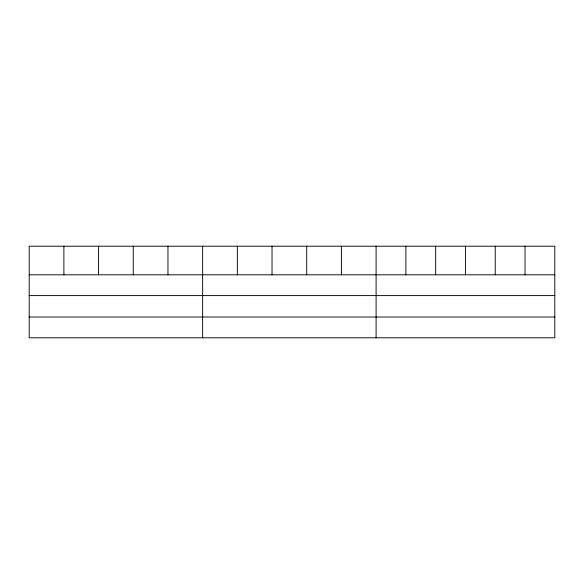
<?xml version="1.0" encoding="UTF-8"?>
<svg xmlns="http://www.w3.org/2000/svg" width="584" height="584" viewBox="0 0 584 584"><rect width="100%" height="100%" fill="white"/><g stroke="black" fill="none" stroke-linecap="round" stroke-linejoin="round"><path stroke-width="0.88" d="M554.8 295.592L554.8 246.2L29.2 246.2L29.2 337.8L554.8 337.8L554.8 295.592L29.2 295.592M29.2 274.801L554.8 274.801M29.2 317.01L554.8 317.01M525.016 246.2L525.016 274.801M495.232 246.2L495.232 274.801M465.448 246.2L465.448 274.801M435.664 246.2L435.664 274.801M405.88 246.2L405.88 274.801M376.096 246.2L376.096 337.8M341.406 246.2L341.406 274.801M306.717 246.2L306.717 274.801M272.027 246.2L272.027 274.801M237.338 246.2L237.338 274.801M202.648 246.2L202.648 337.8M167.958 246.2L167.958 274.801M133.269 246.2L133.269 274.801M98.579 246.2L98.579 274.801M63.89 246.2L63.89 274.801"/></g></svg>
